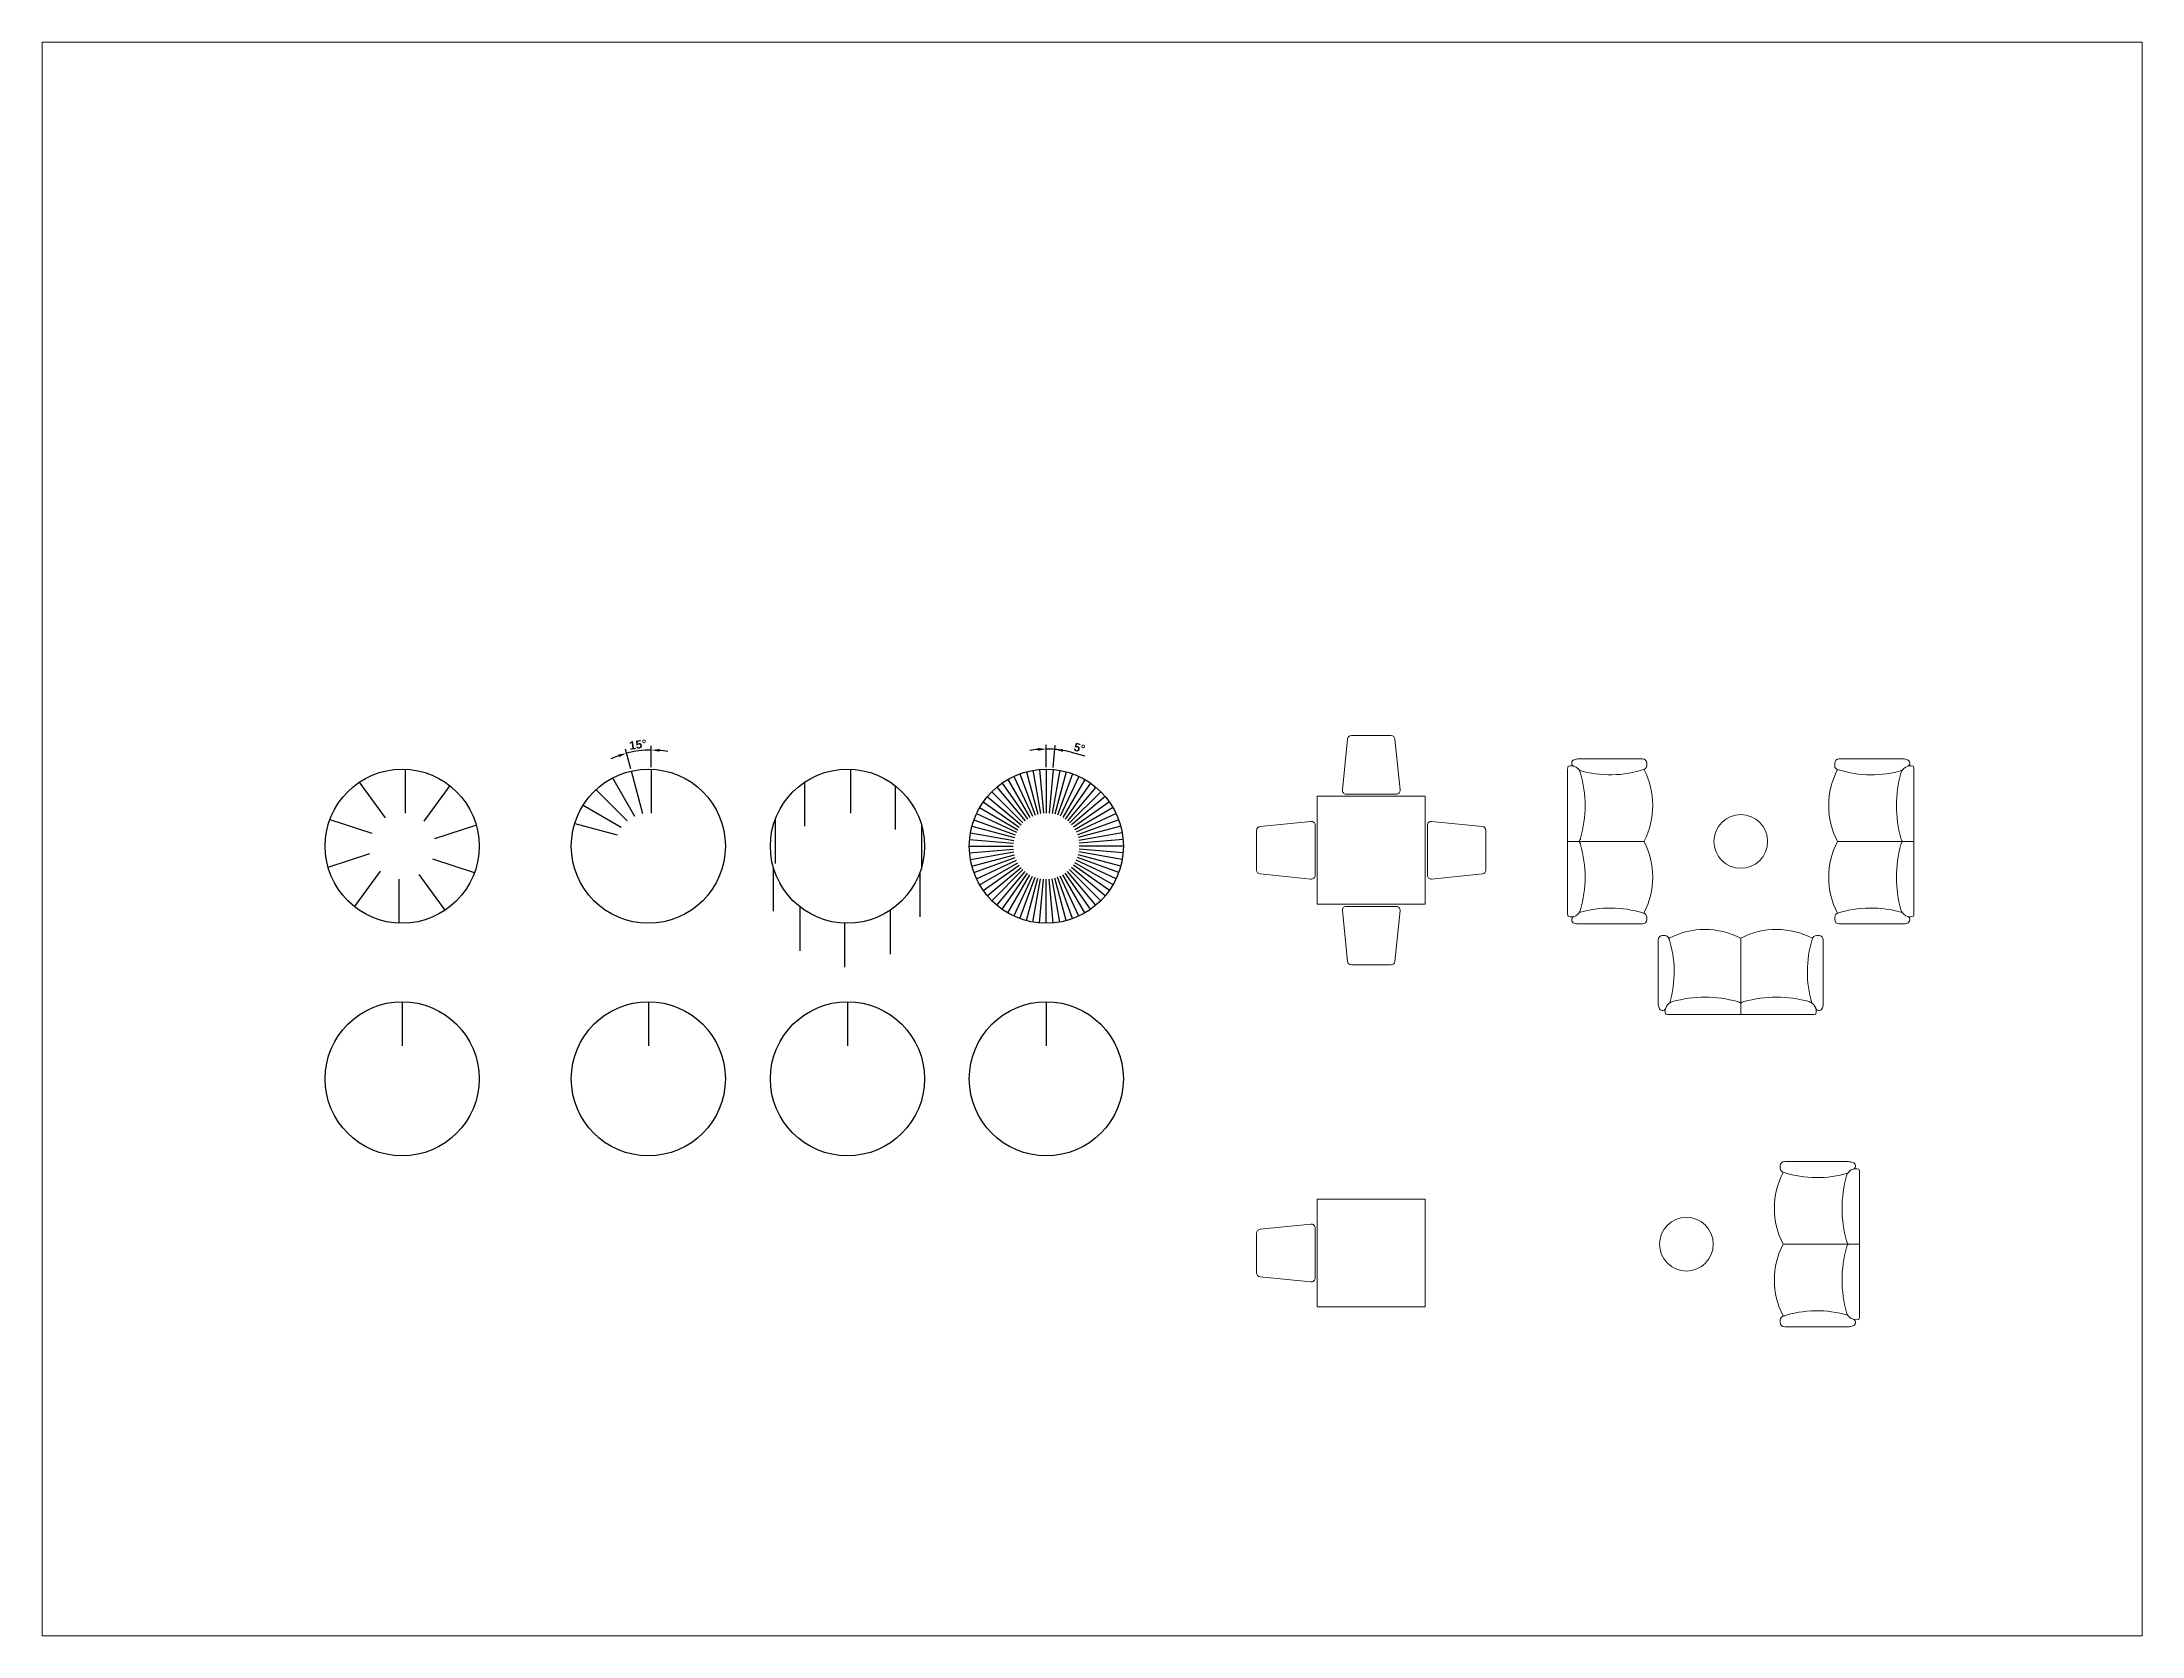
# Paper-space layout 'Layout1' of a CAD drawing. Header units: millimetres. Extents: x 26 to 231, y 20 to 176.
# The model-space entities are those that its viewports show. They can reach past a viewport. Long polylines and large blocks are cut down to what shows.
import ezdxf

# ---------------------------------------------------------------- set-up
doc = ezdxf.new("R2010")
doc.units = ezdxf.units.MM
doc.header["$LTSCALE"] = 0.5
doc.layers.add('Cota', color=255, linetype='Continuous')
doc.layers.add('Objetos', color=34, linetype='Continuous', lineweight=13)
doc.layers.add('Peça', color=7, linetype='Continuous', lineweight=30)
doc.styles.get("Standard").update_dxf_attribs({"font": ''})
doc.styles.get('Standard').set_extended_font_data('Arial', bold=True)
doc.dimstyles.new('ISO-25', dxfattribs={"dimscale": 1.5, "dimtxt": 2.5, "dimasz": 2.5, "dimexe": 1.25, "dimexo": 0.625, "dimtad": 1, "dimtxsty": 'Standard', "dimcen": 2.5, "dimclrt": 7, "dimadec": 0, "dimazin": 0, "dimtfac": 1, "dimtmove": 0, "dimatfit": 3, "dimfxl": 1, "dimarcsym": 0})

# ---------------------------------------------------------------- blocks, each defined once
blk = doc.blocks.new('*U1')
at = {"layer": 'Peça'}
blk.add_line((0, 10), (0, -10), dxfattribs=at)
blk = doc.blocks.new('*U2')
at = {"layer": 'Peça', "color": 0, "linetype": 'ByBlock', "lineweight": -2, "transparency": 16777216}
blk.add_blockref('*U1', (2229.35, 1786.02), dxfattribs=at)
for p, rotation in [((2214.4, 1782.03), 36.00000000000002), ((2243.79, 1780.46), 324.0000000000001), ((2204.65, 1770.02), 72.00000000000003), ((2252.2, 1767.47), 288), ((2203.82, 1754.57), 108), ((2212.24, 1741.58), 144.0000000000001), ((2241.62, 1740.01), 216), ((2251.38, 1752.02), 252), ((2226.67, 1736.02), 180)]:
    blk.add_blockref('*U1', p, dxfattribs=dict(at, rotation=rotation))
blk = doc.blocks.new('*U3')
at = {"layer": 'Peça'}
blk.add_line((0, 10), (0, -10), dxfattribs=at)
blk = doc.blocks.new('*U4')
at = {"layer": 'Peça', "color": 0, "linetype": 'ByBlock', "lineweight": -2, "transparency": 16777216}
for p, rotation in [((2334.67, 1785.52), 15), ((2323.12, 1779.65), 45.00000000000003), ((2328.51, 1783.34), 30.00000000000001), ((2318.87, 1774.68), 60.00000000000001), ((2316.05, 1768.79), 74.99999999999999)]:
    blk.add_blockref('*U3', p, dxfattribs=dict(at, rotation=rotation))
blk.add_blockref('*U3', (2341.19, 1786.02), dxfattribs=at)
blk = doc.blocks.new('*U5')
at = {"layer": 'Peça'}
blk.add_line((0, 0.03), (0, -19.97), dxfattribs=at)
blk = doc.blocks.new('*U6')
at = {"layer": 'Peça', "color": 0, "linetype": 'ByBlock', "lineweight": -2, "transparency": 16777216}
for p in [(2445.38, 1796), (2424.56, 1790.1), (2465.68, 1788.53), (2411.19, 1773.1), (2477.71, 1770.56), (2410.36, 1751.49), (2476.89, 1748.94), (2422.4, 1733.51), (2463.51, 1731.94), (2442.7, 1726.05)]:
    blk.add_blockref('*U5', p, dxfattribs=at)
blk = doc.blocks.new('*D7')
at = {"layer": 'Cota', "color": 0, "lineweight": -2, "transparency": 16777216}
for p, q in [((2331.84, 1796.08), (2329.45, 1805.03)), ((2341.19, 1796.96), (2341.19, 1806.57))]:
    blk.add_line(p, q, dxfattribs=at)
for start, end in [(90, 105), (80.11822, 85.05911), (109.94089, 114.88178)]:
    blk.add_arc((2341.19, 1761.2), 43.5, start, end, dxfattribs=at)
at = {"layer": 'Cota', "color": 0, "transparency": 16777216}
for points in [[(2344.91, 1803.91), (2344.96, 1805.16), (2341.19, 1804.7)], [(2326.17, 1802.69), (2326.54, 1801.49), (2329.93, 1803.22)]]:
    blk.add_solid(points, dxfattribs=at)
at = {"layer": 'Defpoints', "color": 0, "transparency": 16777216}
for p in [(2337.4, 1804.53), (2332.09, 1795.18), (2341.19, 1796.02), (2337.26, 1775.86), (2341.19, 1776.02)]:
    blk.add_point(p, dxfattribs=at)
at = {"layer": 'Cota', "color": 7, "transparency": 16777216, "insert": (2335.14, 1807.15), "char_height": 3.75, "attachment_point": 5, "rotation": 7.5}
blk.add_mtext('15°', dxfattribs=at)
blk = doc.blocks.new('sofá1')
at = {"layer": 'Objetos'}
for p, q in [((-75, 10), (-75, 68)), ((-71, 72), (-69, 72)), ((0, 0), (0, 69.5)), ((71, 72), (69, 72)), ((75, 10), (75, 68)), ((0, 0), (-65, 0)), ((65, 0), (0, 0))]:
    blk.add_line(p, q, dxfattribs=at)
for centre, radius, start, end in [((-32.6, 6.7), 70.7, 62.6166, 117.3834), ((32.5, 6.7), 70.7, 62.3919, 117.3834), ((-71, 68), 4, 90, 180), ((-69, 68), 4, 0, 90), ((-160.4, 38.8), 99.9, 343.5939, 18.1629), ((160.4, 38.8), 99.9, 162.7275, 196.4061), ((69, 68), 4, 90, 173.4667), ((71, 68), 4, 0, 90), ((-65, 10), 10, 180, 202.8861), ((-71.1, 7), 3.26, 196.4582, 330.7816), ((-59.3, 3), 9.31, 107.4613, 194.9731), ((-65, 10), 10, 250.8998, 270), ((-32.5, -93.5), 109.4, 74.3182, 105.6818), ((-5.7, 3), 9.31, 52.0697, 72.5387), ((5.7, 3), 9.31, 107.4613, 127.9303), ((32.5, -93.5), 109.4, 74.3182, 105.6818), ((59.3, 3), 9.31, 345.0269, 72.5387), ((65, 10), 10, 270, 289.1002), ((71.1, 7), 3.26, 209.2184, 343.5418), ((65, 10), 10, 337.1139, 0)]:
    blk.add_arc(centre, radius, start, end, dxfattribs=at)
blk = doc.blocks.new('*U21')
at = {"layer": 'Objetos'}
blk.add_lwpolyline([(-13.28, -9.03), (-13.28, 9.03, -0.38654), (-11.7, 10.78), (11.36, 13.12, -0.442439), (13.28, 11.37), (13.28, -11.37, -0.442439), (11.36, -13.12), (-11.7, -10.78, -0.38654)], format="xyb", close=True, dxfattribs=at)
blk = doc.blocks.new('*U22')
at = {"layer": 'Peça', "color": 0, "linetype": 'ByBlock', "lineweight": -2, "transparency": 16777216}
for p, rotation in [((2668.3, 1797.95), 270), ((2707.08, 1759.17), 180), ((2668.3, 1720.39), 90.00000000000001)]:
    blk.add_blockref('*U21', p, dxfattribs=dict(at, rotation=rotation))
blk.add_blockref('*U21', (2629.52, 1759.17), dxfattribs=at)
blk = doc.blocks.new('*U23')
at = {"layer": 'Objetos', "xscale": 0.5, "yscale": 0.5, "zscale": 0.5, "rotation": 90}
blk.add_blockref('sofá1', (19.36, 0), dxfattribs=at)
blk = doc.blocks.new('*U24')
at = {"layer": 'Peça', "color": 0, "linetype": 'ByBlock', "lineweight": -2, "transparency": 16777216}
for p, rotation in [((2752.16, 1763.19), 180), ((2811.48, 1703.87), 270)]:
    blk.add_blockref('*U23', p, dxfattribs=dict(at, rotation=rotation))
blk.add_blockref('*U23', (2870.79, 1763.19), dxfattribs=at)
blk = doc.blocks.new('*U28')
at = {"layer": 'Peça'}
blk.add_line((0, 10), (0, -10), dxfattribs=at)
blk = doc.blocks.new('*U29')
at = {"layer": 'Peça', "color": 0, "linetype": 'ByBlock', "lineweight": -2, "transparency": 16777216}
for p, rotation in [((2512.12, 1784.51), 19.99999999999999), ((2514.2, 1785.17), 14.99999999999997), ((2516.33, 1785.64), 9.99999999999994), ((2518.49, 1785.93), 4.999999999999918), ((2522.85, 1785.93), 355.0000000000001), ((2525.01, 1785.64), 350.0000000000001), ((2527.14, 1785.17), 345), ((2529.22, 1784.51), 340), ((2503, 1778.7), 45.00000000000001), ((2504.6, 1780.17), 40.00000000000001), ((2506.33, 1781.5), 35.00000000000001), ((2508.17, 1782.67), 29.99999999999999), ((2510.11, 1783.68), 24.99999999999999), ((2531.24, 1783.68), 334.9999999999999), ((2533.17, 1782.67), 329.9999999999999), ((2535.01, 1781.5), 324.9999999999999), ((2536.74, 1780.17), 319.9999999999999), ((2538.35, 1778.7), 314.9999999999999), ((2498.02, 1771.59), 64.99999999999997), ((2499.02, 1773.52), 59.99999999999999), ((2500.19, 1775.36), 54.99999999999999), ((2501.52, 1777.09), 50), ((2539.82, 1777.09), 310), ((2541.15, 1775.36), 305), ((2542.32, 1773.52), 299.9999999999999), ((2543.33, 1771.59), 295), ((2496.05, 1765.36), 79.99999999999999), ((2496.52, 1767.49), 74.99999999999996), ((2497.18, 1769.57), 70), ((2544.17, 1769.57), 290), ((2544.82, 1767.49), 285), ((2545.29, 1765.36), 280), ((2495.67, 1761.02), 90), ((2495.77, 1763.2), 85), ((2495.77, 1758.84), 95), ((2496.05, 1756.68), 99.99999999999999), ((2496.52, 1754.55), 105), ((2497.18, 1752.47), 110), ((2544.17, 1752.47), 250), ((2544.82, 1754.55), 255), ((2545.29, 1756.68), 259.9999999999999), ((2545.58, 1763.2), 274.9999999999999), ((2545.58, 1758.84), 264.9999999999999), ((2545.67, 1761.02), 269.9999999999999), ((2498.02, 1750.46), 115), ((2499.02, 1748.52), 120), ((2500.19, 1746.68), 125), ((2501.52, 1744.95), 130), ((2503, 1743.34), 135), ((2504.6, 1741.87), 140), ((2506.33, 1740.54), 145), ((2508.17, 1739.37), 150), ((2510.11, 1738.36), 155), ((2512.12, 1737.53), 160), ((2514.2, 1736.87), 165), ((2516.33, 1736.4), 170.0000000000001), ((2518.49, 1736.12), 175.0000000000001), ((2522.85, 1736.12), 184.9999999999999), ((2525.01, 1736.4), 189.9999999999999), ((2527.14, 1736.87), 194.9999999999999), ((2529.22, 1737.53), 200), ((2531.24, 1738.36), 205), ((2533.17, 1739.37), 210), ((2535.01, 1740.54), 215), ((2536.74, 1741.87), 219.9999999999999), ((2538.35, 1743.34), 225), ((2539.82, 1744.95), 230), ((2541.15, 1746.68), 235), ((2542.32, 1748.52), 240), ((2543.33, 1750.46), 245), ((2520.67, 1736.02), 180)]:
    blk.add_blockref('*U28', p, dxfattribs=dict(at, rotation=rotation))
blk.add_blockref('*U28', (2520.67, 1786.02), dxfattribs=at)
blk = doc.blocks.new('*D30')
at = {"layer": 'Cota', "color": 0, "lineweight": -2, "transparency": 16777216}
for p, q in [((2520.67, 1796.96), (2520.67, 1807.02)), ((2523.8, 1796.82), (2524.68, 1806.85)), ((2531.91, 1803.69), (2538.1, 1802.06))]:
    blk.add_line(p, q, dxfattribs=at)
for start, end in [(94.87076, 99.74151), (85, 90), (75.24966, 85), (75.25849, 80.12924)]:
    blk.add_arc((2520.67, 1761.02), 44.13, start, end, dxfattribs=at)
at = {"layer": 'Cota', "color": 0, "transparency": 16777216}
for points in [[(2516.9, 1805.61), (2516.95, 1804.36), (2520.67, 1805.15)], [(2528.16, 1803.87), (2528.32, 1805.11), (2524.52, 1804.98)]]:
    blk.add_solid(points, dxfattribs=at)
at = {"layer": 'Defpoints', "color": 0, "transparency": 16777216}
for p in [(2521.96, 1805.13), (2520.67, 1796.02), (2523.72, 1795.89), (2520.67, 1776.02), (2521.98, 1775.96)]:
    blk.add_point(p, dxfattribs=at)
at = {"layer": 'Cota', "color": 7, "transparency": 16777216, "insert": (2535.73, 1805.63), "char_height": 3.75, "attachment_point": 5, "rotation": 345.24966}
blk.add_mtext('5°', dxfattribs=at)

msp = doc.modelspace()

# ---------------------------------------------------------------- linework, layer by layer
at = {"layer": 'Objetos'}
for points in [[(2643.798, 1734.67), (2643.798, 1783.67), (2692.798, 1783.67), (2692.798, 1734.67)], [(2643.798, 1551.744), (2643.798, 1600.744), (2692.798, 1600.744), (2692.798, 1551.744)]]:
    msp.add_lwpolyline(points, close=True, dxfattribs=at)
msp.add_lwpolyline([(2616.236, 1567.21), (2616.236, 1585.277, -0.38654), (2617.819, 1587.019), (2640.881, 1589.36, -0.4424394), (2642.798, 1587.618), (2642.798, 1564.869, -0.4424394), (2640.881, 1563.127), (2617.819, 1565.468, -0.38654)], format="xyb", close=True, dxfattribs=at)
for centre in [(2836.181, 1763.188), (2811.478, 1580.261)]:
    msp.add_circle(centre, 12.192, dxfattribs=at)
at = {"layer": 'Peça'}
for p, q in [((2228.014, 1690.367), (2228.014, 1670.367)), ((2339.85, 1690.367), (2339.85, 1670.367)), ((2430.314, 1690.367), (2430.314, 1670.367)), ((2520.673, 1690.367), (2520.673, 1670.367))]:
    msp.add_line(p, q, dxfattribs=at)
for centre in [(2228.014, 1761.022), (2339.85, 1761.022), (2430.314, 1761.022), (2520.673, 1761.022), (2228.014, 1655.367), (2339.85, 1655.367), (2430.314, 1655.367), (2520.673, 1655.367)]:
    msp.add_circle(centre, 35, dxfattribs=at)

# ---------------------------------------------------------------- block references
at = {"layer": 'Objetos', "xscale": 0.5, "yscale": 0.5, "zscale": 0.5, "rotation": 90}
msp.add_blockref('sofá1', (2890.151, 1580.261), dxfattribs=at)
at = {"layer": 'Peça'}
for name, p in [('*U22', (0, 0)), ('*U2', (0, 0)), ('*U4', (0, 0)), ('*U6', (-13.723, 0)), ('*U29', (0, 0)), ('*U24', (24.703, 0))]:
    msp.add_blockref(name, p, dxfattribs=at)

# ---------------------------------------------------------------- dimensions: what is measured, and where the dimension line sits
at = {"layer": 'Cota'}
for base, line1, line2, picture, middle in [((2337.399, 1804.532), ((2332.086, 1795.176), (2337.262, 1775.857)), ((2341.19, 1796.022), (2341.19, 1776.022)), '*D7', (2335.14, 1807.153)), ((2521.956, 1805.128), ((2523.723, 1795.889), (2521.98, 1775.965)), ((2520.673, 1796.022), (2520.673, 1776.022)), '*D30', (2535.73, 1805.628))]:
    dim = msp.add_angular_dim_2l(base=base, line1=line1, line2=line2, dimstyle='ISO-25', dxfattribs=at)
    dim.commit()
    dim.dimension.update_dxf_attribs({"geometry": picture, "text_midpoint": middle})

psp = doc.layouts.get("Layout1")

# ---------------------------------------------------------------- viewports
at = {"layer": 'Peça', "view_target_point": (2691.145, 1771.053)}
psp.add_viewport(center=(128.5, 97.5), size=(205.6, 156), view_center_point=(-149.719, -6.767), view_height=723.94104, dxfattribs=at)

doc.saveas('drawing.dxf')
